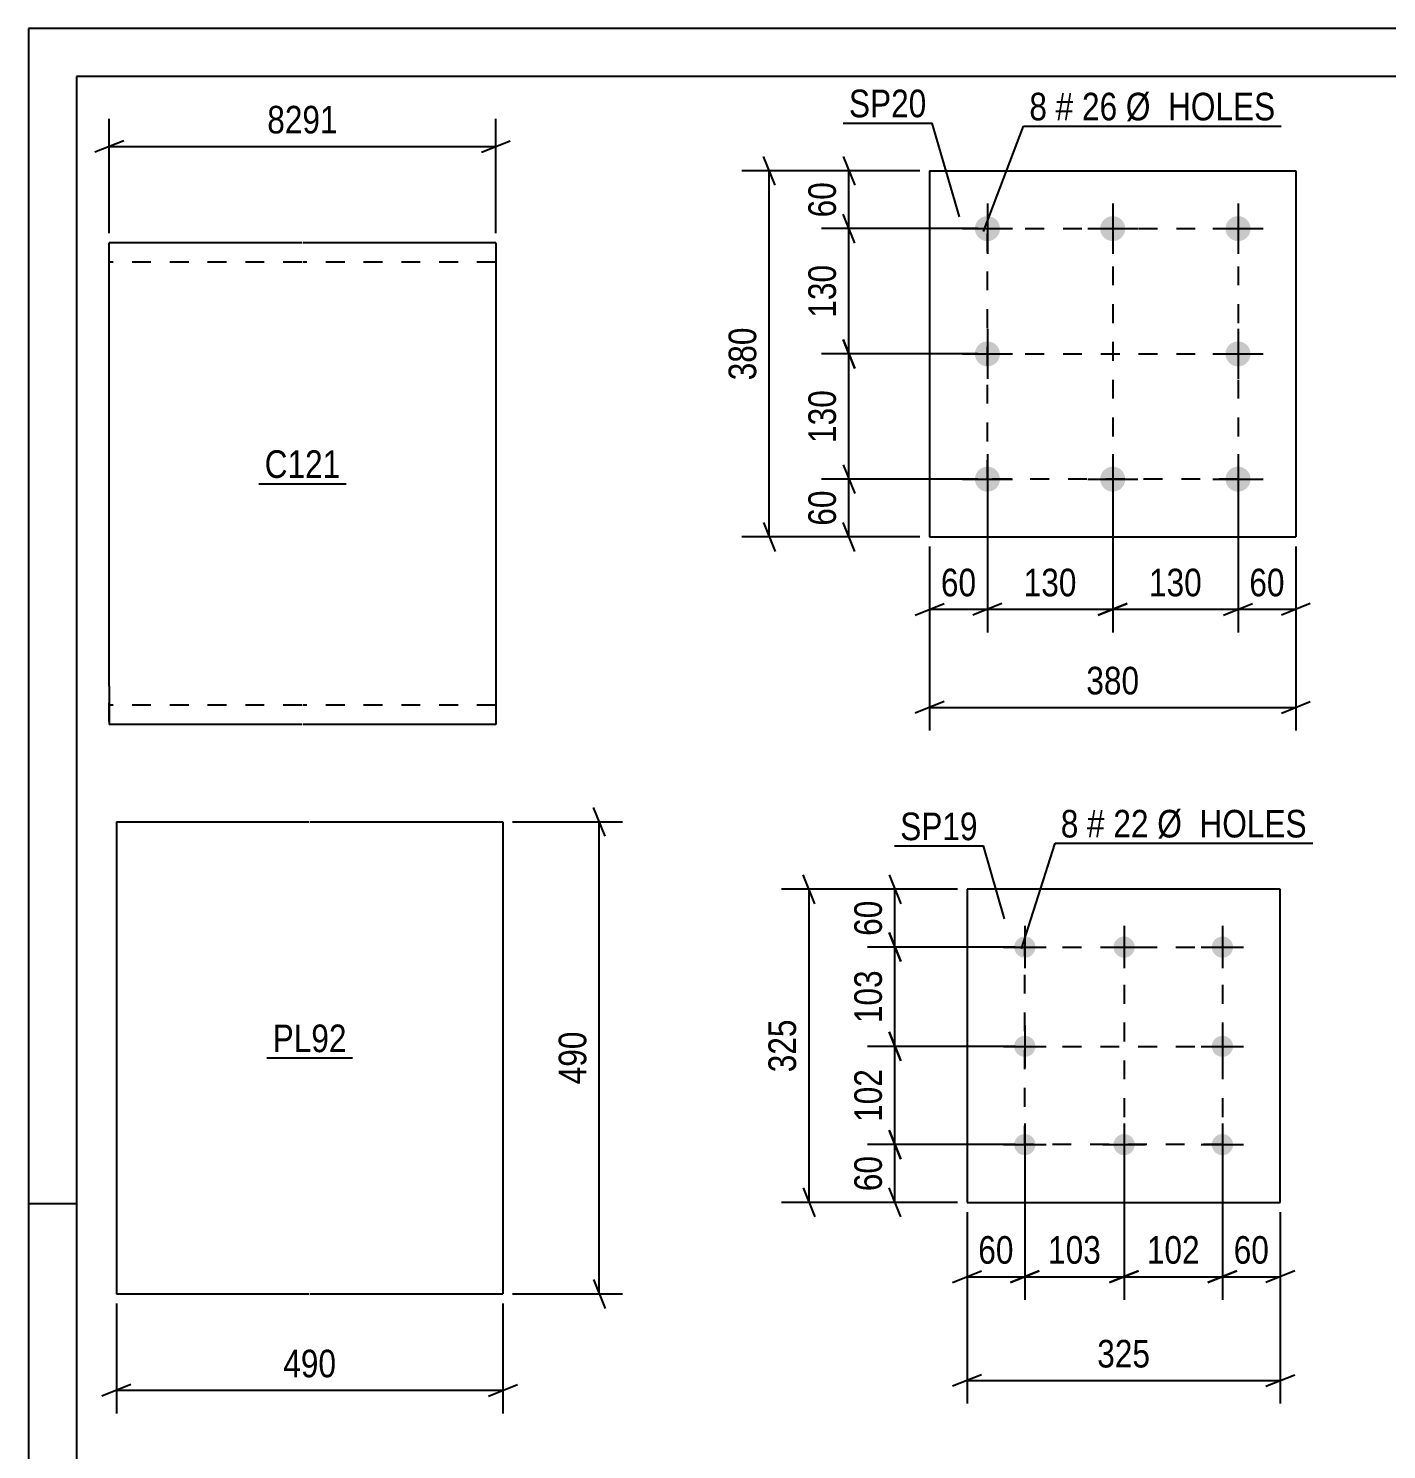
# Model space of a CAD drawing. Header units: millimetres. Extents: x 0 to 594, y 0 to 420.
# Drawn here: x 0 to 140.9, y 272.5 to 420 of the extents above; entities that cross this region are included whole.
import ezdxf

# ---------------------------------------------------------------- set-up
doc = ezdxf.new("R2010")
doc.units = ezdxf.units.MM
doc.linetypes.add('DXK_LINE_DOT2', pattern=[3.9198, 1.9599, -1.9599])
doc.styles.add('Arial Narrow', font='ARIALN.TTF', dxfattribs={"height": 0.2})

# ---------------------------------------------------------------- blocks, each defined once
blk = doc.blocks.new('Unknown-284936067-1132')
at = {"color": 5, "linetype": 'Continuous'}
for p, q in [((594, 420), (0, 420)), ((0, 420), (0, 0)), ((589, 415), (5, 415)), ((5, 415), (5, 5)), ((5, 298), (0, 298))]:
    blk.add_line(p, q, dxfattribs=at)
blk = doc.blocks.new('Part-284936067-8177 - 8169')
at = {"color": 2, "linetype": 'Continuous'}
for p, q in [((28.39, 397.75), (8.39, 397.75)), ((8.39, 351.75), (8.39, 397.75)), ((48.49, 397.75), (28.49, 397.75)), ((48.49, 397.75), (48.49, 397.45)), ((48.49, 397.45), (48.49, 347.75)), ((8.39, 351.75), (8.39, 347.75)), ((28.39, 347.75), (8.39, 347.75)), ((48.49, 347.75), (28.49, 347.75))]:
    blk.add_line(p, q, dxfattribs=at)
at = {"color": 7, "linetype": 'DXK_LINE_DOT2'}
for p, q in [((28.39, 395.75), (8.39, 395.75)), ((48.49, 395.75), (28.49, 395.75)), ((8.39, 348.06), (8.39, 351.75)), ((28.39, 349.75), (8.39, 349.75)), ((48.49, 349.75), (28.49, 349.75))]:
    blk.add_line(p, q, dxfattribs=at)
blk = doc.blocks.new('Bolt-284936067-8841 - 8807')
at = {"linetype": 'Continuous'}
for points in [[(99.5, 400.52, -1), (99.5, 397.92, -1)], [(112.5, 400.52, -1), (112.5, 397.92, -1)], [(125.5, 400.52, -1), (125.5, 397.92, -1)], [(99.5, 387.52, -1), (99.5, 384.92, -1)], [(125.5, 387.52, -1), (125.5, 384.92, -1)], [(99.5, 374.52, -1), (99.5, 371.92, -1)], [(112.5, 374.52, -1), (112.5, 371.92, -1)], [(125.5, 374.52, -1), (125.5, 371.92, -1)]]:
    blk.add_hatch(color=1, dxfattribs=at).paths.add_polyline_path(points)
at = {"color": 1, "linetype": 'Continuous'}
for p, q in [((99.5, 401.82), (99.5, 396.62)), ((112.5, 401.82), (112.5, 396.62)), ((125.5, 401.82), (125.5, 396.62)), ((96.9, 399.22), (102.1, 399.22)), ((109.9, 399.22), (115.1, 399.22)), ((122.9, 399.22), (128.1, 399.22)), ((99.5, 388.82), (99.5, 383.62)), ((125.5, 388.82), (125.5, 383.62)), ((96.9, 386.22), (102.1, 386.22)), ((122.9, 386.22), (128.1, 386.22)), ((99.5, 375.82), (99.5, 370.62)), ((112.5, 375.82), (112.5, 370.62)), ((125.5, 375.82), (125.5, 370.62)), ((96.9, 373.22), (102.1, 373.22)), ((109.9, 373.22), (115.1, 373.22)), ((122.9, 373.22), (128.1, 373.22))]:
    blk.add_line(p, q, dxfattribs=at)
blk = doc.blocks.new('Part-284936067-8846 - 8807')
at = {"color": 2, "linetype": 'Continuous'}
for p, q in [((93.5, 405.22), (93.5, 367.22)), ((93.5, 405.22), (131.5, 405.22)), ((131.5, 405.22), (131.5, 367.22)), ((93.5, 367.22), (131.5, 367.22))]:
    blk.add_line(p, q, dxfattribs=at)
blk = doc.blocks.new('Part-284936067-8962 - 8923')
at = {"color": 2, "linetype": 'Continuous'}
for p, q in [((97.38, 330.65), (97.38, 298.15)), ((129.88, 330.65), (97.38, 330.65)), ((129.88, 298.15), (129.88, 330.65)), ((97.38, 298.15), (129.88, 298.15))]:
    blk.add_line(p, q, dxfattribs=at)
blk = doc.blocks.new('Bolt-284936067-8957 - 8923')
at = {"linetype": 'Continuous'}
for points in [[(103.38, 325.75, -1), (103.38, 323.55, -1)], [(113.68, 325.75, -1), (113.68, 323.55, -1)], [(123.88, 325.75, -1), (123.88, 323.55, -1)], [(103.38, 315.45, -1), (103.38, 313.25, -1)], [(123.88, 315.45, -1), (123.88, 313.25, -1)], [(103.38, 305.25, -1), (103.38, 303.05, -1)], [(113.68, 305.25, -1), (113.68, 303.05, -1)], [(123.88, 305.25, -1), (123.88, 303.05, -1)]]:
    blk.add_hatch(color=1, dxfattribs=at).paths.add_polyline_path(points)
at = {"color": 1, "linetype": 'Continuous'}
for p, q in [((103.38, 326.85), (103.38, 322.45)), ((113.68, 326.85), (113.68, 322.45)), ((123.88, 326.85), (123.88, 322.45)), ((101.18, 324.65), (105.58, 324.65)), ((111.48, 324.65), (115.88, 324.65)), ((121.68, 324.65), (126.08, 324.65)), ((103.38, 316.55), (103.38, 312.15)), ((123.88, 316.55), (123.88, 312.15)), ((101.18, 314.35), (105.58, 314.35)), ((121.68, 314.35), (126.08, 314.35)), ((103.38, 306.35), (103.38, 301.95)), ((113.68, 306.35), (113.68, 301.95)), ((123.88, 306.35), (123.88, 301.95)), ((101.18, 304.15), (105.58, 304.15)), ((111.48, 304.15), (115.88, 304.15)), ((121.68, 304.15), (126.08, 304.15))]:
    blk.add_line(p, q, dxfattribs=at)
blk = doc.blocks.new('Part-284936067-9567 - 9561')
at = {"color": 2, "linetype": 'Continuous'}
for p, q in [((9.13, 337.65), (9.13, 288.65)), ((9.13, 337.65), (29.13, 337.65)), ((29.23, 337.65), (49.23, 337.65)), ((49.23, 337.65), (49.23, 288.65)), ((9.13, 288.65), (29.13, 288.65)), ((29.23, 288.65), (49.23, 288.65))]:
    blk.add_line(p, q, dxfattribs=at)
blk = doc.blocks.new('Rectangle-284936067-18836 - 8807')
at = {"color": 1, "linetype": 'DXK_LINE_DOT2'}
blk.add_lwpolyline([(99.5, 399.22), (125.5, 399.22), (125.5, 373.22), (99.5, 373.22), (99.5, 399.22)], close=True, dxfattribs=at)
blk = doc.blocks.new('Rectangle-284936067-18826 - 8923')
at = {"color": 1, "linetype": 'DXK_LINE_DOT2'}
blk.add_lwpolyline([(103.38, 324.65), (123.88, 324.65), (123.88, 304.15), (103.38, 304.15), (103.38, 324.65)], close=True, dxfattribs=at)
blk = doc.blocks.new('Line-284936067-18846 - 8807')
at = {"color": 1, "linetype": 'DXK_LINE_DOT2'}
blk.add_line((112.5, 399.22), (112.5, 373.22), dxfattribs=at)
blk = doc.blocks.new('Line-284936067-18860 - 8923')
at = {"color": 1, "linetype": 'DXK_LINE_DOT2'}
blk.add_line((103.38, 314.35), (123.88, 314.35), dxfattribs=at)
blk = doc.blocks.new('Line-284936067-18853 - 8807')
at = {"color": 1, "linetype": 'DXK_LINE_DOT2'}
blk.add_line((99.5, 386.22), (125.5, 386.22), dxfattribs=at)
blk = doc.blocks.new('Line-284936067-18867 - 8923')
at = {"color": 1, "linetype": 'DXK_LINE_DOT2'}
blk.add_line((113.68, 324.65), (113.68, 304.15), dxfattribs=at)
blk = doc.blocks.new('StraightDimension-284936067-8180 - 8169')
at = {"color": 7, "linetype": 'Continuous'}
for p, q in [((8.39, 398.75), (8.39, 410.6)), ((48.49, 398.75), (48.49, 410.6)), ((9.89, 408.35), (6.89, 407.15)), ((8.39, 407.75), (48.49, 407.75)), ((46.99, 407.15), (49.99, 408.35))]:
    blk.add_line(p, q, dxfattribs=at)
at = {"color": 0}
blk.add_wipeout([(32.69, 408.5), (32.69, 412.7), (24.18, 412.7), (24.18, 408.5)], dxfattribs=at)
at = {"color": 3, "style": 'Arial Narrow'}
blk.add_text('8291', height=2.863, dxfattribs=at).set_placement((24.78, 409.1))
blk = doc.blocks.new('StraightDimension-284936067-8848 - 8807')
at = {"color": 7, "linetype": 'Continuous'}
for p, q in [((93.5, 366.22), (93.5, 347.13)), ((131.5, 366.22), (131.5, 347.13)), ((95, 350.13), (92, 348.93)), ((130, 348.93), (133, 350.13)), ((93.5, 349.53), (131.5, 349.53))]:
    blk.add_line(p, q, dxfattribs=at)
at = {"color": 0}
blk.add_wipeout([(115.84, 350.28), (115.84, 354.48), (109.16, 354.48), (109.16, 350.28)], dxfattribs=at)
at = {"color": 3, "style": 'Arial Narrow'}
blk.add_text('380', height=2.863, dxfattribs=at).set_placement((109.76, 350.88))
blk = doc.blocks.new('StraightDimension-284936067-8859 - 8807')
at = {"color": 7, "linetype": 'Continuous'}
for p, q in [((125.5, 372.22), (125.5, 357.31)), ((131.5, 366.22), (131.5, 357.31)), ((124, 359.11), (127, 360.31)), ((133, 360.31), (130, 359.11)), ((125.5, 359.71), (131.5, 359.71))]:
    blk.add_line(p, q, dxfattribs=at)
at = {"color": 0}
blk.add_wipeout([(130.93, 360.46), (130.93, 364.66), (126.07, 364.66), (126.07, 360.46)], dxfattribs=at)
at = {"color": 3, "style": 'Arial Narrow'}
blk.add_text('60', height=2.863, dxfattribs=at).set_placement((126.67, 361.06))
blk = doc.blocks.new('StraightDimension-284936067-8873 - 8807')
at = {"color": 7, "linetype": 'Continuous'}
for p, q in [((99.5, 372.22), (99.5, 357.31)), ((93.5, 366.22), (93.5, 357.31)), ((92, 359.11), (95, 360.31)), ((101, 360.31), (98, 359.11)), ((93.5, 359.71), (99.5, 359.71))]:
    blk.add_line(p, q, dxfattribs=at)
at = {"color": 0}
blk.add_wipeout([(98.93, 360.46), (98.93, 364.66), (94.07, 364.66), (94.07, 360.46)], dxfattribs=at)
at = {"color": 3, "style": 'Arial Narrow'}
blk.add_text('60', height=2.863, dxfattribs=at).set_placement((94.67, 361.06))
blk = doc.blocks.new('StraightDimension-284936067-8884 - 8807')
at = {"color": 7, "linetype": 'Continuous'}
for p, q in [((77.46, 403.72), (76.26, 406.72)), ((92.5, 405.22), (74.01, 405.22)), ((76.86, 367.22), (76.86, 405.22)), ((76.26, 368.72), (77.46, 365.72)), ((92.5, 367.22), (74.01, 367.22))]:
    blk.add_line(p, q, dxfattribs=at)
at = {"color": 0}
blk.add_wipeout([(76.11, 389.56), (71.91, 389.56), (71.91, 382.88), (76.11, 382.88)], dxfattribs=at)
at = {"color": 3, "style": 'Arial Narrow'}
blk.add_text('380', height=2.863, rotation=90.0002, dxfattribs=at).set_placement((75.51, 383.48))
blk = doc.blocks.new('StraightDimension-284936067-8895 - 8807')
at = {"color": 7, "linetype": 'Continuous'}
for p, q in [((84.53, 374.72), (85.73, 371.72)), ((98.5, 373.22), (82.28, 373.22)), ((85.13, 367.22), (85.13, 373.22)), ((85.73, 365.72), (84.53, 368.72)), ((92.5, 367.22), (82.28, 367.22))]:
    blk.add_line(p, q, dxfattribs=at)
at = {"color": 0}
blk.add_wipeout([(84.38, 372.65), (80.18, 372.65), (80.18, 367.79), (84.38, 367.79)], dxfattribs=at)
at = {"color": 3, "style": 'Arial Narrow'}
blk.add_text('60', height=2.863, rotation=90.0002, dxfattribs=at).set_placement((83.78, 368.39))
blk = doc.blocks.new('StraightDimension-284936067-8909 - 8807')
at = {"color": 7, "linetype": 'Continuous'}
for p, q in [((84.53, 406.72), (85.73, 403.72)), ((92.5, 405.22), (82.28, 405.22)), ((85.13, 399.22), (85.13, 405.22)), ((85.73, 397.72), (84.53, 400.72)), ((98.5, 399.22), (82.28, 399.22))]:
    blk.add_line(p, q, dxfattribs=at)
at = {"color": 0}
blk.add_wipeout([(84.38, 404.65), (80.18, 404.65), (80.18, 399.79), (84.38, 399.79)], dxfattribs=at)
at = {"color": 3, "style": 'Arial Narrow'}
blk.add_text('60', height=2.863, rotation=90.0002, dxfattribs=at).set_placement((83.78, 400.39))
blk = doc.blocks.new('StraightDimension-284936067-21482 - 8807')
at = {"color": 7, "linetype": 'Continuous'}
for p, q in [((99.5, 372.22), (99.5, 357.31)), ((112.5, 372.22), (112.5, 357.31)), ((101, 360.31), (98, 359.11)), ((111, 359.11), (114, 360.31)), ((99.5, 359.71), (112.5, 359.71))]:
    blk.add_line(p, q, dxfattribs=at)
at = {"color": 0}
blk.add_wipeout([(109.34, 360.46), (109.34, 364.66), (102.66, 364.66), (102.66, 360.46)], dxfattribs=at)
at = {"color": 3, "style": 'Arial Narrow'}
blk.add_text('130', height=2.863, dxfattribs=at).set_placement((103.26, 361.06))
blk = doc.blocks.new('StraightDimension-284936067-21484 - 8807')
at = {"color": 7, "linetype": 'Continuous'}
for p, q in [((112.5, 372.22), (112.5, 357.31)), ((125.5, 372.22), (125.5, 357.31)), ((114, 360.31), (111, 359.11)), ((124, 359.11), (127, 360.31)), ((112.5, 359.71), (125.5, 359.71))]:
    blk.add_line(p, q, dxfattribs=at)
at = {"color": 0}
blk.add_wipeout([(122.34, 360.46), (122.34, 364.66), (115.66, 364.66), (115.66, 360.46)], dxfattribs=at)
at = {"color": 3, "style": 'Arial Narrow'}
blk.add_text('130', height=2.863, dxfattribs=at).set_placement((116.26, 361.06))
blk = doc.blocks.new('StraightDimension-284936067-21504 - 8807')
at = {"color": 7, "linetype": 'Continuous'}
for p, q in [((85.73, 384.72), (84.53, 387.72)), ((98.5, 386.22), (82.28, 386.22)), ((85.13, 373.22), (85.13, 386.22)), ((84.53, 374.72), (85.73, 371.72)), ((98.5, 373.22), (82.28, 373.22))]:
    blk.add_line(p, q, dxfattribs=at)
at = {"color": 0}
blk.add_wipeout([(84.38, 383.06), (80.18, 383.06), (80.18, 376.38), (84.38, 376.38)], dxfattribs=at)
at = {"color": 3, "style": 'Arial Narrow'}
blk.add_text('130', height=2.863, rotation=90.0002, dxfattribs=at).set_placement((83.78, 376.98))
blk = doc.blocks.new('StraightDimension-284936067-21506 - 8807')
at = {"color": 7, "linetype": 'Continuous'}
for p, q in [((85.73, 397.72), (84.53, 400.72)), ((98.5, 399.22), (82.28, 399.22)), ((85.13, 386.22), (85.13, 399.22)), ((84.53, 387.72), (85.73, 384.72)), ((98.5, 386.22), (82.28, 386.22))]:
    blk.add_line(p, q, dxfattribs=at)
at = {"color": 0}
blk.add_wipeout([(84.38, 396.06), (80.18, 396.06), (80.18, 389.38), (84.38, 389.38)], dxfattribs=at)
at = {"color": 3, "style": 'Arial Narrow'}
blk.add_text('130', height=2.863, rotation=90.0002, dxfattribs=at).set_placement((83.78, 389.98))
blk = doc.blocks.new('StraightDimension-284936067-8964 - 8923')
at = {"color": 7, "linetype": 'Continuous'}
for p, q in [((97.38, 297.15), (97.38, 277.27)), ((129.88, 297.15), (129.88, 277.27)), ((98.88, 280.27), (95.88, 279.07)), ((128.38, 279.07), (131.38, 280.27)), ((97.38, 279.67), (129.88, 279.67))]:
    blk.add_line(p, q, dxfattribs=at)
at = {"color": 0}
blk.add_wipeout([(116.97, 280.42), (116.97, 284.62), (110.29, 284.62), (110.29, 280.42)], dxfattribs=at)
at = {"color": 3, "style": 'Arial Narrow'}
blk.add_text('325', height=2.863, dxfattribs=at).set_placement((110.89, 281.02))
blk = doc.blocks.new('StraightDimension-284936067-8975 - 8923')
at = {"color": 7, "linetype": 'Continuous'}
for p, q in [((103.38, 303.15), (103.38, 288.04)), ((97.38, 297.15), (97.38, 288.04)), ((95.88, 289.84), (98.88, 291.04)), ((104.88, 291.04), (101.88, 289.84)), ((97.38, 290.44), (103.38, 290.44))]:
    blk.add_line(p, q, dxfattribs=at)
at = {"color": 0}
blk.add_wipeout([(102.81, 291.19), (102.81, 295.39), (97.95, 295.39), (97.95, 291.19)], dxfattribs=at)
at = {"color": 3, "style": 'Arial Narrow'}
blk.add_text('60', height=2.863, dxfattribs=at).set_placement((98.55, 291.79))
blk = doc.blocks.new('StraightDimension-284936067-8989 - 8923')
at = {"color": 7, "linetype": 'Continuous'}
for p, q in [((123.88, 303.15), (123.88, 288.04)), ((129.88, 297.15), (129.88, 288.04)), ((122.38, 289.84), (125.38, 291.04)), ((131.38, 291.04), (128.38, 289.84)), ((123.88, 290.44), (129.88, 290.44))]:
    blk.add_line(p, q, dxfattribs=at)
at = {"color": 0}
blk.add_wipeout([(129.31, 291.19), (129.31, 295.39), (124.45, 295.39), (124.45, 291.19)], dxfattribs=at)
at = {"color": 3, "style": 'Arial Narrow'}
blk.add_text('60', height=2.863, dxfattribs=at).set_placement((125.05, 291.79))
blk = doc.blocks.new('StraightDimension-284936067-9000 - 8923')
at = {"color": 7, "linetype": 'Continuous'}
for p, q in [((81.59, 329.15), (80.39, 332.15)), ((96.38, 330.65), (78.14, 330.65)), ((80.99, 298.15), (80.99, 330.65)), ((80.39, 299.65), (81.59, 296.65)), ((96.38, 298.15), (78.14, 298.15))]:
    blk.add_line(p, q, dxfattribs=at)
at = {"color": 0}
blk.add_wipeout([(80.24, 317.74), (76.04, 317.74), (76.04, 311.06), (80.24, 311.06)], dxfattribs=at)
at = {"color": 3, "style": 'Arial Narrow'}
blk.add_text('325', height=2.863, rotation=90.0002, dxfattribs=at).set_placement((79.64, 311.66))
blk = doc.blocks.new('StraightDimension-284936067-21554 - 8923')
at = {"color": 7, "linetype": 'Continuous'}
for p, q in [((113.68, 303.15), (113.68, 288.04)), ((123.88, 303.15), (123.88, 288.04)), ((112.18, 289.84), (115.18, 291.04)), ((125.38, 291.04), (122.38, 289.84)), ((113.68, 290.44), (123.88, 290.44))]:
    blk.add_line(p, q, dxfattribs=at)
at = {"color": 0}
blk.add_wipeout([(122.12, 291.19), (122.12, 295.39), (115.44, 295.39), (115.44, 291.19)], dxfattribs=at)
at = {"color": 3, "style": 'Arial Narrow'}
blk.add_text('102', height=2.863, dxfattribs=at).set_placement((116.04, 291.79))
blk = doc.blocks.new('StraightDimension-284936067-9011 - 8923')
at = {"color": 7, "linetype": 'Continuous'}
for p, q in [((89.3, 332.15), (90.5, 329.15)), ((96.38, 330.65), (87.05, 330.65)), ((89.9, 324.65), (89.9, 330.65)), ((90.5, 323.15), (89.3, 326.15)), ((102.38, 324.65), (87.05, 324.65))]:
    blk.add_line(p, q, dxfattribs=at)
at = {"color": 0}
blk.add_wipeout([(89.15, 330.08), (84.95, 330.08), (84.95, 325.22), (89.15, 325.22)], dxfattribs=at)
at = {"color": 3, "style": 'Arial Narrow'}
blk.add_text('60', height=2.863, rotation=90.0002, dxfattribs=at).set_placement((88.55, 325.82))
blk = doc.blocks.new('StraightDimension-284936067-9025 - 8923')
at = {"color": 7, "linetype": 'Continuous'}
for p, q in [((89.3, 305.65), (90.5, 302.65)), ((102.38, 304.15), (87.05, 304.15)), ((89.9, 298.15), (89.9, 304.15)), ((90.5, 296.65), (89.3, 299.65)), ((96.38, 298.15), (87.05, 298.15))]:
    blk.add_line(p, q, dxfattribs=at)
at = {"color": 0}
blk.add_wipeout([(89.15, 303.58), (84.95, 303.58), (84.95, 298.72), (89.15, 298.72)], dxfattribs=at)
at = {"color": 3, "style": 'Arial Narrow'}
blk.add_text('60', height=2.863, rotation=90.0002, dxfattribs=at).set_placement((88.55, 299.32))
blk = doc.blocks.new('StraightDimension-284936067-21552 - 8923')
at = {"color": 7, "linetype": 'Continuous'}
for p, q in [((103.38, 303.15), (103.38, 288.04)), ((113.68, 303.15), (113.68, 288.04)), ((101.88, 289.84), (104.88, 291.04)), ((115.18, 291.04), (112.18, 289.84)), ((103.38, 290.44), (113.68, 290.44))]:
    blk.add_line(p, q, dxfattribs=at)
at = {"color": 0}
blk.add_wipeout([(111.87, 291.19), (111.87, 295.39), (105.19, 295.39), (105.19, 291.19)], dxfattribs=at)
at = {"color": 3, "style": 'Arial Narrow'}
blk.add_text('103', height=2.863, dxfattribs=at).set_placement((105.79, 291.79))
blk = doc.blocks.new('StraightDimension-284936067-21574 - 8923')
at = {"color": 7, "linetype": 'Continuous'}
for p, q in [((89.3, 315.85), (90.5, 312.85)), ((102.38, 314.35), (87.05, 314.35)), ((89.9, 304.15), (89.9, 314.35)), ((90.5, 302.65), (89.3, 305.65)), ((102.38, 304.15), (87.05, 304.15))]:
    blk.add_line(p, q, dxfattribs=at)
at = {"color": 0}
blk.add_wipeout([(89.15, 312.59), (84.95, 312.59), (84.95, 305.91), (89.15, 305.91)], dxfattribs=at)
at = {"color": 3, "style": 'Arial Narrow'}
blk.add_text('102', height=2.863, rotation=90.0002, dxfattribs=at).set_placement((88.55, 306.51))
blk = doc.blocks.new('StraightDimension-284936067-21576 - 8923')
at = {"color": 7, "linetype": 'Continuous'}
for p, q in [((89.3, 326.15), (90.5, 323.15)), ((102.38, 324.65), (87.05, 324.65)), ((89.9, 314.35), (89.9, 324.65)), ((90.5, 312.85), (89.3, 315.85)), ((102.38, 314.35), (87.05, 314.35))]:
    blk.add_line(p, q, dxfattribs=at)
at = {"color": 0}
blk.add_wipeout([(89.15, 322.84), (84.95, 322.84), (84.95, 316.16), (89.15, 316.16)], dxfattribs=at)
at = {"color": 3, "style": 'Arial Narrow'}
blk.add_text('103', height=2.863, rotation=90.0002, dxfattribs=at).set_placement((88.55, 316.76))
blk = doc.blocks.new('StraightDimension-284936067-9570 - 9561')
at = {"color": 7, "linetype": 'Continuous'}
for p, q in [((9.13, 287.65), (9.13, 276.25)), ((49.23, 287.65), (49.23, 276.25)), ((10.63, 279.25), (7.63, 278.05)), ((47.73, 278.05), (50.73, 279.25)), ((9.13, 278.65), (49.23, 278.65))]:
    blk.add_line(p, q, dxfattribs=at)
at = {"color": 0}
blk.add_wipeout([(32.52, 279.4), (32.52, 283.6), (25.84, 283.6), (25.84, 279.4)], dxfattribs=at)
at = {"color": 3, "style": 'Arial Narrow'}
blk.add_text('490', height=2.863, dxfattribs=at).set_placement((26.44, 280))
blk = doc.blocks.new('StraightDimension-284936067-9581 - 9561')
at = {"color": 7, "linetype": 'Continuous'}
for p, q in [((59.83, 336.15), (58.63, 339.15)), ((50.23, 337.65), (61.63, 337.65)), ((59.23, 288.65), (59.23, 337.65)), ((58.63, 290.15), (59.83, 287.15)), ((50.23, 288.65), (61.63, 288.65))]:
    blk.add_line(p, q, dxfattribs=at)
at = {"color": 0}
blk.add_wipeout([(58.48, 316.49), (54.28, 316.49), (54.28, 309.81), (58.48, 309.81)], dxfattribs=at)
at = {"color": 3, "style": 'Arial Narrow'}
blk.add_text('490', height=2.863, rotation=90.0002, dxfattribs=at).set_placement((57.88, 310.41))
blk = doc.blocks.new('Mark-284936067-8173 - 8169')
at = {"color": 0}
blk.add_wipeout([(32.36, 373.35), (32.36, 376.35), (24.51, 376.35), (24.51, 373.35)], dxfattribs=at)
blk.add_wipeout([(32.36, 373.35), (32.36, 376.35), (24.51, 376.35), (24.51, 373.35)], dxfattribs=at)
at = {"color": 30, "linetype": 'Continuous'}
blk.add_line((23.91, 372.75), (32.96, 372.75), dxfattribs=at)
at = {"color": 3, "style": 'Arial Narrow'}
blk.add_text('C121', height=2.863, dxfattribs=at).set_placement((24.51, 373.35))
blk = doc.blocks.new('Mark-284936067-8837 - 8807')
at = {"color": 0}
for points in [[(105.68, 410.46), (105.68, 413.46), (103.85, 413.46), (103.85, 410.46)], [(108.41, 410.46), (108.41, 413.46), (106.58, 413.46), (106.58, 410.46)], [(112.96, 410.46), (112.96, 413.46), (109.31, 413.46), (109.31, 410.46)], [(129.39, 410.46), (129.39, 413.46), (113.86, 413.46), (113.86, 410.46)]]:
    blk.add_wipeout(points, dxfattribs=at)
for points in [[(105.68, 410.46), (105.68, 413.46), (103.85, 413.46), (103.85, 410.46)], [(108.41, 410.46), (108.41, 413.46), (106.58, 413.46), (106.58, 410.46)], [(112.96, 410.46), (112.96, 413.46), (109.31, 413.46), (109.31, 410.46)], [(129.39, 410.46), (129.39, 413.46), (113.86, 413.46), (113.86, 410.46)]]:
    blk.add_wipeout(points, dxfattribs=at)
at = {"color": 7, "linetype": 'Continuous'}
for p, q in [((99.09, 398.91), (103.25, 409.86)), ((103.25, 409.86), (129.99, 409.86))]:
    blk.add_line(p, q, dxfattribs=at)
at = {"color": 3, "style": 'Arial Narrow'}
for s, height, p in [('8', 2.86, (103.85, 410.46)), ('#', 2.86, (106.58, 410.46)), ('26', 2.863, (109.31, 410.46)), ('Ø  HOLES', 2.863, (113.86, 410.46))]:
    blk.add_text(s, height=height, dxfattribs=at).set_placement(p)
blk = doc.blocks.new('Mark-284936067-8842 - 8807')
at = {"color": 0}
blk.add_wipeout([(93.16, 410.78), (93.16, 413.78), (85.13, 413.78), (85.13, 410.78)], dxfattribs=at)
blk.add_wipeout([(93.16, 410.78), (93.16, 413.78), (85.13, 413.78), (85.13, 410.78)], dxfattribs=at)
at = {"color": 30, "linetype": 'Continuous'}
for p in [(84.53, 410.18), (96.61, 400.45)]:
    blk.add_line(p, (93.76, 410.18), dxfattribs=at)
at = {"color": 3, "style": 'Arial Narrow'}
blk.add_text('SP20', height=2.863, dxfattribs=at).set_placement((85.13, 410.78))
blk = doc.blocks.new('Mark-284936067-8953 - 8923')
at = {"color": 0}
for points in [[(108.93, 336.03), (108.93, 339.03), (107.11, 339.03), (107.11, 336.03)], [(111.66, 336.03), (111.66, 339.03), (109.83, 339.03), (109.83, 336.03)], [(116.22, 336.03), (116.22, 339.03), (112.56, 339.03), (112.56, 336.03)], [(132.65, 336.03), (132.65, 339.03), (117.12, 339.03), (117.12, 336.03)]]:
    blk.add_wipeout(points, dxfattribs=at)
for points in [[(108.93, 336.03), (108.93, 339.03), (107.11, 339.03), (107.11, 336.03)], [(111.66, 336.03), (111.66, 339.03), (109.83, 339.03), (109.83, 336.03)], [(116.22, 336.03), (116.22, 339.03), (112.56, 339.03), (112.56, 336.03)], [(132.65, 336.03), (132.65, 339.03), (117.12, 339.03), (117.12, 336.03)]]:
    blk.add_wipeout(points, dxfattribs=at)
at = {"color": 7, "linetype": 'Continuous'}
for p, q in [((103.05, 324.48), (106.51, 335.43)), ((106.51, 335.43), (133.25, 335.43))]:
    blk.add_line(p, q, dxfattribs=at)
at = {"color": 3, "style": 'Arial Narrow'}
for s, height, p in [('8', 2.86, (107.11, 336.03)), ('#', 2.86, (109.83, 336.03)), ('22', 2.863, (112.56, 336.03)), ('Ø  HOLES', 2.863, (117.12, 336.03))]:
    blk.add_text(s, height=height, dxfattribs=at).set_placement(p)
blk = doc.blocks.new('Mark-284936067-8958 - 8923')
at = {"color": 0}
blk.add_wipeout([(98.49, 335.75), (98.49, 338.75), (90.45, 338.75), (90.45, 335.75)], dxfattribs=at)
blk.add_wipeout([(98.49, 335.75), (98.49, 338.75), (90.45, 338.75), (90.45, 335.75)], dxfattribs=at)
at = {"color": 30, "linetype": 'Continuous'}
for p in [(89.85, 335.15), (101.28, 327.58)]:
    blk.add_line(p, (99.09, 335.15), dxfattribs=at)
at = {"color": 3, "style": 'Arial Narrow'}
blk.add_text('SP19', height=2.863, dxfattribs=at).set_placement((90.45, 335.75))
blk = doc.blocks.new('Mark-284936067-9563 - 9561')
at = {"color": 0}
blk.add_wipeout([(33.02, 313.75), (33.02, 316.75), (25.34, 316.75), (25.34, 313.75)], dxfattribs=at)
blk.add_wipeout([(33.02, 313.75), (33.02, 316.75), (25.34, 316.75), (25.34, 313.75)], dxfattribs=at)
at = {"color": 30, "linetype": 'Continuous'}
blk.add_line((24.74, 313.15), (33.62, 313.15), dxfattribs=at)
at = {"color": 3, "style": 'Arial Narrow'}
blk.add_text('PL92', height=2.863, dxfattribs=at).set_placement((25.34, 313.75))

msp = doc.modelspace()

# ---------------------------------------------------------------- block references
for name in ['Unknown-284936067-1132', 'Part-284936067-8846 - 8807', 'Bolt-284936067-8841 - 8807', 'Rectangle-284936067-18836 - 8807', 'Line-284936067-18846 - 8807', 'Part-284936067-8177 - 8169', 'Line-284936067-18853 - 8807', 'Part-284936067-9567 - 9561', 'Part-284936067-8962 - 8923', 'Bolt-284936067-8957 - 8923', 'Rectangle-284936067-18826 - 8923', 'Line-284936067-18867 - 8923', 'Line-284936067-18860 - 8923']:
    msp.add_blockref(name, (0, 0))

# ---------------------------------------------------------------- next in the draw order: block references
for name in ['StraightDimension-284936067-8180 - 8169', 'Mark-284936067-8173 - 8169', 'StraightDimension-284936067-8848 - 8807', 'Mark-284936067-9563 - 9561', 'StraightDimension-284936067-8964 - 8923', 'StraightDimension-284936067-9570 - 9561']:
    msp.add_blockref(name, (0, 0))

# ---------------------------------------------------------------- next in the draw order: block references
for name in ['StraightDimension-284936067-8873 - 8807', 'StraightDimension-284936067-8859 - 8807', 'StraightDimension-284936067-9581 - 9561', 'StraightDimension-284936067-8975 - 8923', 'StraightDimension-284936067-8989 - 8923']:
    msp.add_blockref(name, (0, 0))

# ---------------------------------------------------------------- next in the draw order: block references
for name in ['StraightDimension-284936067-8884 - 8807', 'StraightDimension-284936067-9000 - 8923', 'StraightDimension-284936067-21554 - 8923']:
    msp.add_blockref(name, (0, 0))

# ---------------------------------------------------------------- next in the draw order: block references
for name in ['StraightDimension-284936067-8909 - 8807', 'StraightDimension-284936067-8895 - 8807', 'StraightDimension-284936067-9011 - 8923', 'StraightDimension-284936067-9025 - 8923']:
    msp.add_blockref(name, (0, 0))

# ---------------------------------------------------------------- next in the draw order: block references
for name in ['StraightDimension-284936067-21482 - 8807', 'Mark-284936067-8958 - 8923', 'StraightDimension-284936067-21552 - 8923']:
    msp.add_blockref(name, (0, 0))

# ---------------------------------------------------------------- next in the draw order: block references
for name in ['StraightDimension-284936067-21504 - 8807', 'StraightDimension-284936067-21484 - 8807', 'StraightDimension-284936067-21574 - 8923']:
    msp.add_blockref(name, (0, 0))

# ---------------------------------------------------------------- next in the draw order: block references
for name in ['StraightDimension-284936067-21506 - 8807', 'StraightDimension-284936067-21576 - 8923']:
    msp.add_blockref(name, (0, 0))

# ---------------------------------------------------------------- next in the draw order: block references
for name in ['Mark-284936067-8842 - 8807', 'Mark-284936067-8837 - 8807', 'Mark-284936067-8953 - 8923']:
    msp.add_blockref(name, (0, 0))

doc.saveas('drawing.dxf')
